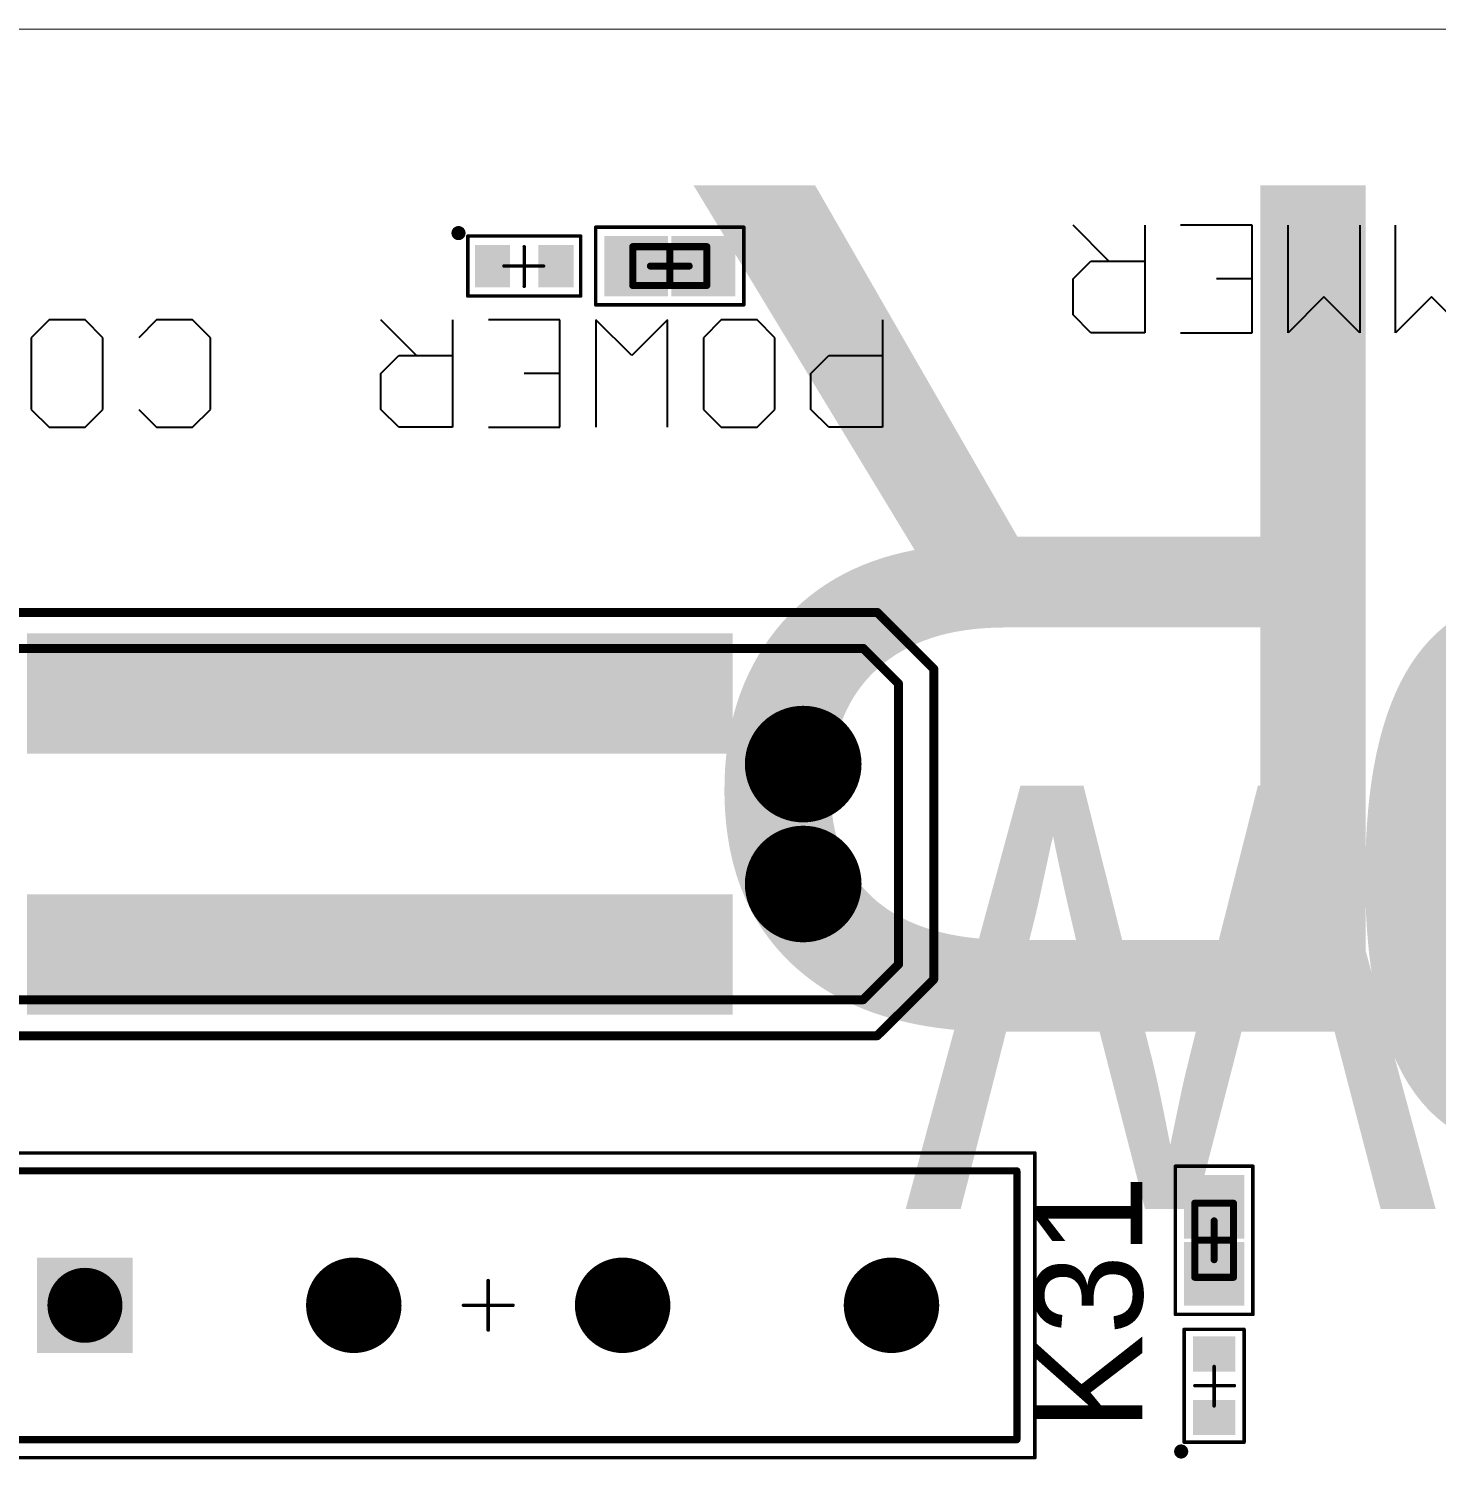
# Model space of a CAD drawing. Header units: millimetres. Extents: x 0 to 100, y 0 to 100.
# Drawn here: x 52.54 to 72.49, y 79.73 to 100.01 of the extents above; entities that cross this region are included whole.
import ezdxf

# ---------------------------------------------------------------- set-up
doc = ezdxf.new("R2010")
doc.units = ezdxf.units.MM
for name, color, linetype in [('BottomLayer', 5, 'Continuous'), ('BottomOverlay', 54, 'Continuous'), ('BottomPaste', 16, 'Continuous'), ('BottomSolder', 6, 'Continuous'), ('Mechanical1', 6, 'Continuous'), ('Mechanical13', 56, 'Continuous'), ('Mechanical15', 56, 'Continuous'), ('MidLayer14', 9, 'Continuous'), ('MultiLayer', 9, 'Continuous'), ('PadHoleLayer', 156, 'Continuous'), ('TopLayer', 1, 'Continuous'), ('TopOverlay', 2, 'Continuous'), ('TopPaste', 8, 'Continuous'), ('TopSolder', 216, 'Continuous')]:
    doc.layers.add(name, color=color, linetype=linetype)

msp = doc.modelspace()

# ---------------------------------------------------------------- linework, layer by layer
at = {"layer": 'BottomLayer'}
for points, const_width in [([(63.157, 89.587, 1), (63.882, 89.587, 1)], 0.725), ([(63.157, 87.887, 1), (63.882, 87.887, 1)], 0.725), ([(56.862, 81.915, 1), (57.438, 81.915, 1)], 0.575), ([(60.672, 81.915, 1), (61.248, 81.915, 1)], 0.575), ([(64.482, 81.915, 1), (65.058, 81.915, 1)], 0.575)]:
    msp.add_lwpolyline(points, format="xyb", close=True, dxfattribs=dict(at, const_width=const_width))
for points in [[(52.919, 91.337), (52.619, 91.337), (52.919, 89.837), (52.619, 89.837)], [(53.419, 91.337), (53.119, 91.337), (53.419, 89.837), (53.119, 89.837)], [(53.919, 91.337), (53.619, 91.337), (53.919, 89.837), (53.619, 89.837)], [(54.419, 91.337), (54.119, 91.337), (54.419, 89.837), (54.119, 89.837)], [(54.919, 91.337), (54.619, 91.337), (54.919, 89.837), (54.619, 89.837)], [(55.419, 91.337), (55.119, 91.337), (55.419, 89.837), (55.119, 89.837)], [(55.919, 91.337), (55.619, 91.337), (55.919, 89.837), (55.619, 89.837)], [(56.419, 91.337), (56.119, 91.337), (56.419, 89.837), (56.119, 89.837)], [(56.919, 91.337), (56.619, 91.337), (56.919, 89.837), (56.619, 89.837)], [(57.419, 91.337), (57.119, 91.337), (57.419, 89.837), (57.119, 89.837)], [(57.919, 91.337), (57.619, 91.337), (57.919, 89.837), (57.619, 89.837)], [(58.419, 91.337), (58.119, 91.337), (58.419, 89.837), (58.119, 89.837)], [(58.919, 91.337), (58.619, 91.337), (58.919, 89.837), (58.619, 89.837)], [(59.419, 91.337), (59.119, 91.337), (59.419, 89.837), (59.119, 89.837)], [(59.919, 91.337), (59.619, 91.337), (59.919, 89.837), (59.619, 89.837)], [(60.419, 91.337), (60.119, 91.337), (60.419, 89.837), (60.119, 89.837)], [(60.919, 91.337), (60.619, 91.337), (60.919, 89.837), (60.619, 89.837)], [(61.419, 91.337), (61.119, 91.337), (61.419, 89.837), (61.119, 89.837)], [(61.919, 91.337), (61.619, 91.337), (61.919, 89.837), (61.619, 89.837)], [(62.419, 91.337), (62.119, 91.337), (62.419, 89.837), (62.119, 89.837)], [(52.919, 87.637), (52.619, 87.637), (52.919, 86.137), (52.619, 86.137)], [(53.419, 87.637), (53.119, 87.637), (53.419, 86.137), (53.119, 86.137)], [(53.919, 87.637), (53.619, 87.637), (53.919, 86.137), (53.619, 86.137)], [(54.419, 87.637), (54.119, 87.637), (54.419, 86.137), (54.119, 86.137)], [(54.919, 87.637), (54.619, 87.637), (54.919, 86.137), (54.619, 86.137)], [(55.419, 87.637), (55.119, 87.637), (55.419, 86.137), (55.119, 86.137)], [(55.919, 87.637), (55.619, 87.637), (55.919, 86.137), (55.619, 86.137)], [(56.419, 87.637), (56.119, 87.637), (56.419, 86.137), (56.119, 86.137)], [(56.919, 87.637), (56.619, 87.637), (56.919, 86.137), (56.619, 86.137)], [(57.419, 87.637), (57.119, 87.637), (57.419, 86.137), (57.119, 86.137)], [(57.919, 87.637), (57.619, 87.637), (57.919, 86.137), (57.619, 86.137)], [(58.419, 87.637), (58.119, 87.637), (58.419, 86.137), (58.119, 86.137)], [(58.919, 87.637), (58.619, 87.637), (58.919, 86.137), (58.619, 86.137)], [(59.419, 87.637), (59.119, 87.637), (59.419, 86.137), (59.119, 86.137)], [(59.919, 87.637), (59.619, 87.637), (59.919, 86.137), (59.619, 86.137)], [(60.419, 87.637), (60.119, 87.637), (60.419, 86.137), (60.119, 86.137)], [(60.919, 87.637), (60.619, 87.637), (60.919, 86.137), (60.619, 86.137)], [(61.419, 87.637), (61.119, 87.637), (61.419, 86.137), (61.119, 86.137)], [(61.919, 87.637), (61.619, 87.637), (61.919, 86.137), (61.619, 86.137)], [(62.419, 87.637), (62.119, 87.637), (62.419, 86.137), (62.119, 86.137)], [(52.765, 82.49), (52.765, 81.34), (53.915, 82.49), (53.915, 81.34)]]:
    msp.add_solid(points, dxfattribs=at)
at = {"layer": 'BottomOverlay', "const_width": 0.127}
for points in [[(35.469, 91.737), (64.569, 91.737)], [(64.569, 91.737), (65.369, 90.937)], [(65.369, 86.537), (65.369, 90.937)], [(64.569, 85.737), (65.369, 86.537)], [(35.469, 85.737), (64.569, 85.737)]]:
    msp.add_lwpolyline(points, dxfattribs=at)
at = {"layer": 'BottomOverlay', "const_width": 0.0635}
for points in [[(64.537, 91.737, 1), (64.601, 91.737, 1)], [(64.537, 91.737, 1), (64.601, 91.737, 1)], [(65.337, 90.937, 1), (65.401, 90.937, 1)], [(65.337, 90.937, 1), (65.401, 90.937, 1)], [(65.337, 86.537, 1), (65.401, 86.537, 1)], [(65.337, 86.537, 1), (65.401, 86.537, 1)], [(64.537, 85.737, 1), (64.601, 85.737, 1)], [(64.537, 85.737, 1), (64.601, 85.737, 1)]]:
    msp.add_lwpolyline(points, format="xyb", close=True, dxfattribs=at)
at = {"layer": 'BottomPaste'}
for points in [[(52.919, 91.337), (52.619, 91.337), (52.919, 89.837), (52.619, 89.837)], [(53.419, 91.337), (53.119, 91.337), (53.419, 89.837), (53.119, 89.837)], [(53.919, 91.337), (53.619, 91.337), (53.919, 89.837), (53.619, 89.837)], [(54.419, 91.337), (54.119, 91.337), (54.419, 89.837), (54.119, 89.837)], [(54.919, 91.337), (54.619, 91.337), (54.919, 89.837), (54.619, 89.837)], [(55.419, 91.337), (55.119, 91.337), (55.419, 89.837), (55.119, 89.837)], [(55.919, 91.337), (55.619, 91.337), (55.919, 89.837), (55.619, 89.837)], [(56.419, 91.337), (56.119, 91.337), (56.419, 89.837), (56.119, 89.837)], [(56.919, 91.337), (56.619, 91.337), (56.919, 89.837), (56.619, 89.837)], [(57.419, 91.337), (57.119, 91.337), (57.419, 89.837), (57.119, 89.837)], [(57.919, 91.337), (57.619, 91.337), (57.919, 89.837), (57.619, 89.837)], [(58.419, 91.337), (58.119, 91.337), (58.419, 89.837), (58.119, 89.837)], [(58.919, 91.337), (58.619, 91.337), (58.919, 89.837), (58.619, 89.837)], [(59.419, 91.337), (59.119, 91.337), (59.419, 89.837), (59.119, 89.837)], [(59.919, 91.337), (59.619, 91.337), (59.919, 89.837), (59.619, 89.837)], [(60.419, 91.337), (60.119, 91.337), (60.419, 89.837), (60.119, 89.837)], [(60.919, 91.337), (60.619, 91.337), (60.919, 89.837), (60.619, 89.837)], [(61.419, 91.337), (61.119, 91.337), (61.419, 89.837), (61.119, 89.837)], [(61.919, 91.337), (61.619, 91.337), (61.919, 89.837), (61.619, 89.837)], [(62.419, 91.337), (62.119, 91.337), (62.419, 89.837), (62.119, 89.837)], [(52.919, 87.637), (52.619, 87.637), (52.919, 86.137), (52.619, 86.137)], [(53.419, 87.637), (53.119, 87.637), (53.419, 86.137), (53.119, 86.137)], [(53.919, 87.637), (53.619, 87.637), (53.919, 86.137), (53.619, 86.137)], [(54.419, 87.637), (54.119, 87.637), (54.419, 86.137), (54.119, 86.137)], [(54.919, 87.637), (54.619, 87.637), (54.919, 86.137), (54.619, 86.137)], [(55.419, 87.637), (55.119, 87.637), (55.419, 86.137), (55.119, 86.137)], [(55.919, 87.637), (55.619, 87.637), (55.919, 86.137), (55.619, 86.137)], [(56.419, 87.637), (56.119, 87.637), (56.419, 86.137), (56.119, 86.137)], [(56.919, 87.637), (56.619, 87.637), (56.919, 86.137), (56.619, 86.137)], [(57.419, 87.637), (57.119, 87.637), (57.419, 86.137), (57.119, 86.137)], [(57.919, 87.637), (57.619, 87.637), (57.919, 86.137), (57.619, 86.137)], [(58.419, 87.637), (58.119, 87.637), (58.419, 86.137), (58.119, 86.137)], [(58.919, 87.637), (58.619, 87.637), (58.919, 86.137), (58.619, 86.137)], [(59.419, 87.637), (59.119, 87.637), (59.419, 86.137), (59.119, 86.137)], [(59.919, 87.637), (59.619, 87.637), (59.919, 86.137), (59.619, 86.137)], [(60.419, 87.637), (60.119, 87.637), (60.419, 86.137), (60.119, 86.137)], [(60.919, 87.637), (60.619, 87.637), (60.919, 86.137), (60.619, 86.137)], [(61.419, 87.637), (61.119, 87.637), (61.419, 86.137), (61.119, 86.137)], [(61.919, 87.637), (61.619, 87.637), (61.919, 86.137), (61.619, 86.137)], [(62.419, 87.637), (62.119, 87.637), (62.419, 86.137), (62.119, 86.137)]]:
    msp.add_solid(points, dxfattribs=at)
at = {"layer": 'BottomSolder'}
for points, const_width in [([(63.106, 89.587, 1), (63.932, 89.587, 1)], 0.827), ([(63.106, 87.887, 1), (63.932, 87.887, 1)], 0.827), ([(56.812, 81.915, 1), (57.488, 81.915, 1)], 0.677), ([(60.622, 81.915, 1), (61.298, 81.915, 1)], 0.677), ([(64.432, 81.915, 1), (65.108, 81.915, 1)], 0.677)]:
    msp.add_lwpolyline(points, format="xyb", close=True, dxfattribs=dict(at, const_width=const_width))
for points in [[(53.021, 91.439), (52.517, 91.439), (53.021, 89.735), (52.517, 89.735)], [(53.521, 91.439), (53.017, 91.439), (53.521, 89.735), (53.017, 89.735)], [(54.021, 91.439), (53.517, 91.439), (54.021, 89.735), (53.517, 89.735)], [(54.521, 91.439), (54.017, 91.439), (54.521, 89.735), (54.017, 89.735)], [(55.021, 91.439), (54.517, 91.439), (55.021, 89.735), (54.517, 89.735)], [(55.521, 91.439), (55.017, 91.439), (55.521, 89.735), (55.017, 89.735)], [(56.021, 91.439), (55.517, 91.439), (56.021, 89.735), (55.517, 89.735)], [(56.521, 91.439), (56.017, 91.439), (56.521, 89.735), (56.017, 89.735)], [(57.021, 91.439), (56.517, 91.439), (57.021, 89.735), (56.517, 89.735)], [(57.521, 91.439), (57.017, 91.439), (57.521, 89.735), (57.017, 89.735)], [(58.021, 91.439), (57.517, 91.439), (58.021, 89.735), (57.517, 89.735)], [(58.521, 91.439), (58.017, 91.439), (58.521, 89.735), (58.017, 89.735)], [(59.021, 91.439), (58.517, 91.439), (59.021, 89.735), (58.517, 89.735)], [(59.521, 91.439), (59.017, 91.439), (59.521, 89.735), (59.017, 89.735)], [(60.021, 91.439), (59.517, 91.439), (60.021, 89.735), (59.517, 89.735)], [(60.521, 91.439), (60.017, 91.439), (60.521, 89.735), (60.017, 89.735)], [(61.021, 91.439), (60.517, 91.439), (61.021, 89.735), (60.517, 89.735)], [(61.521, 91.439), (61.017, 91.439), (61.521, 89.735), (61.017, 89.735)], [(62.021, 91.439), (61.517, 91.439), (62.021, 89.735), (61.517, 89.735)], [(62.521, 91.439), (62.017, 91.439), (62.521, 89.735), (62.017, 89.735)], [(53.021, 87.739), (52.517, 87.739), (53.021, 86.035), (52.517, 86.035)], [(53.521, 87.739), (53.017, 87.739), (53.521, 86.035), (53.017, 86.035)], [(54.021, 87.739), (53.517, 87.739), (54.021, 86.035), (53.517, 86.035)], [(54.521, 87.739), (54.017, 87.739), (54.521, 86.035), (54.017, 86.035)], [(55.021, 87.739), (54.517, 87.739), (55.021, 86.035), (54.517, 86.035)], [(55.521, 87.739), (55.017, 87.739), (55.521, 86.035), (55.017, 86.035)], [(56.021, 87.739), (55.517, 87.739), (56.021, 86.035), (55.517, 86.035)], [(56.521, 87.739), (56.017, 87.739), (56.521, 86.035), (56.017, 86.035)], [(57.021, 87.739), (56.517, 87.739), (57.021, 86.035), (56.517, 86.035)], [(57.521, 87.739), (57.017, 87.739), (57.521, 86.035), (57.017, 86.035)], [(58.021, 87.739), (57.517, 87.739), (58.021, 86.035), (57.517, 86.035)], [(58.521, 87.739), (58.017, 87.739), (58.521, 86.035), (58.017, 86.035)], [(59.021, 87.739), (58.517, 87.739), (59.021, 86.035), (58.517, 86.035)], [(59.521, 87.739), (59.017, 87.739), (59.521, 86.035), (59.017, 86.035)], [(60.021, 87.739), (59.517, 87.739), (60.021, 86.035), (59.517, 86.035)], [(60.521, 87.739), (60.017, 87.739), (60.521, 86.035), (60.017, 86.035)], [(61.021, 87.739), (60.517, 87.739), (61.021, 86.035), (60.517, 86.035)], [(61.521, 87.739), (61.017, 87.739), (61.521, 86.035), (61.017, 86.035)], [(62.021, 87.739), (61.517, 87.739), (62.021, 86.035), (61.517, 86.035)], [(62.521, 87.739), (62.017, 87.739), (62.521, 86.035), (62.017, 86.035)], [(52.663, 82.592), (52.663, 81.238), (54.017, 82.592), (54.017, 81.238)]]:
    msp.add_solid(points, dxfattribs=at)
at = {"layer": 'Mechanical1', "const_width": 0.0127}
msp.add_lwpolyline([(0.006, 100.006), (100.006, 100.006)], dxfattribs=at)
at = {"layer": 'Mechanical13'}
for points, const_width in [([(58.766, 96.222), (58.766, 97.072)], 0.05), ([(58.766, 97.072), (60.366, 97.072)], 0.05), ([(60.366, 96.222), (60.366, 97.072)], 0.05), ([(61.103, 96.372), (61.103, 96.922)], 0.1), ([(61.103, 96.922), (62.153, 96.922)], 0.1), ([(62.153, 96.372), (62.153, 96.922)], 0.1), ([(61.103, 96.372), (62.153, 96.372)], 0.1), ([(58.766, 96.222), (60.366, 96.222)], 0.05), ([(35.669, 91.227), (64.369, 91.227)], 0.127), ([(35.669, 91.227), (64.369, 91.227)], 0.127), ([(64.369, 91.227), (64.869, 90.727)], 0.127), ([(64.369, 91.227), (64.869, 90.727)], 0.127), ([(64.869, 86.747), (64.869, 90.727)], 0.127), ([(64.869, 86.747), (64.869, 90.727)], 0.127), ([(64.369, 86.247), (64.869, 86.747)], 0.127), ([(64.369, 86.247), (64.869, 86.747)], 0.127), ([(35.669, 86.247), (64.369, 86.247)], 0.127), ([(35.669, 86.247), (64.369, 86.247)], 0.127), ([(51.308, 83.82), (66.548, 83.82)], 0.101), ([(66.548, 80.01), (66.548, 83.82)], 0.101), ([(69.067, 83.362), (69.617, 83.362)], 0.1), ([(69.067, 82.312), (69.067, 83.362)], 0.1), ([(69.617, 82.312), (69.617, 83.362)], 0.1), ([(69.067, 82.312), (69.617, 82.312)], 0.1), ([(68.917, 79.975), (68.917, 81.575)], 0.05), ([(68.917, 81.575), (69.767, 81.575)], 0.05), ([(69.767, 79.975), (69.767, 81.575)], 0.05), ([(51.308, 80.01), (66.548, 80.01)], 0.101), ([(68.917, 79.975), (69.767, 79.975)], 0.05)]:
    msp.add_lwpolyline(points, dxfattribs=dict(at, const_width=const_width))
for points, const_width in [([(58.753, 97.072, 1), (58.778, 97.072, 1)], 0.025), ([(58.753, 97.072, 1), (58.778, 97.072, 1)], 0.025), ([(60.353, 97.072, 1), (60.378, 97.072, 1)], 0.025), ([(60.353, 97.072, 1), (60.378, 97.072, 1)], 0.025), ([(61.078, 96.922, 1), (61.128, 96.922, 1)], 0.05), ([(61.078, 96.922, 1), (61.128, 96.922, 1)], 0.05), ([(62.128, 96.922, 1), (62.178, 96.922, 1)], 0.05), ([(62.128, 96.922, 1), (62.178, 96.922, 1)], 0.05), ([(61.078, 96.372, 1), (61.128, 96.372, 1)], 0.05), ([(61.078, 96.372, 1), (61.128, 96.372, 1)], 0.05), ([(62.128, 96.372, 1), (62.178, 96.372, 1)], 0.05), ([(62.128, 96.372, 1), (62.178, 96.372, 1)], 0.05), ([(58.753, 96.222, 1), (58.778, 96.222, 1)], 0.025), ([(58.753, 96.222, 1), (58.778, 96.222, 1)], 0.025), ([(60.353, 96.222, 1), (60.378, 96.222, 1)], 0.025), ([(60.353, 96.222, 1), (60.378, 96.222, 1)], 0.025), ([(64.337, 91.227, 1), (64.401, 91.227, 1)], 0.0635), ([(64.337, 91.227, 1), (64.401, 91.227, 1)], 0.0635), ([(64.337, 91.227, 1), (64.401, 91.227, 1)], 0.0635), ([(64.337, 91.227, 1), (64.401, 91.227, 1)], 0.0635), ([(64.837, 90.727, 1), (64.901, 90.727, 1)], 0.0635), ([(64.837, 90.727, 1), (64.901, 90.727, 1)], 0.0635), ([(64.837, 90.727, 1), (64.901, 90.727, 1)], 0.0635), ([(64.837, 90.727, 1), (64.901, 90.727, 1)], 0.0635), ([(64.837, 86.747, 1), (64.901, 86.747, 1)], 0.0635), ([(64.837, 86.747, 1), (64.901, 86.747, 1)], 0.0635), ([(64.837, 86.747, 1), (64.901, 86.747, 1)], 0.0635), ([(64.837, 86.747, 1), (64.901, 86.747, 1)], 0.0635), ([(64.337, 86.247, 1), (64.401, 86.247, 1)], 0.0635), ([(64.337, 86.247, 1), (64.401, 86.247, 1)], 0.0635), ([(64.337, 86.247, 1), (64.401, 86.247, 1)], 0.0635), ([(64.337, 86.247, 1), (64.401, 86.247, 1)], 0.0635), ([(66.523, 83.82, 1), (66.573, 83.82, 1)], 0.0504), ([(66.523, 83.82, 1), (66.573, 83.82, 1)], 0.0504), ([(69.042, 83.362, 1), (69.092, 83.362, 1)], 0.05), ([(69.042, 83.362, 1), (69.092, 83.362, 1)], 0.05), ([(69.592, 83.362, 1), (69.642, 83.362, 1)], 0.05), ([(69.592, 83.362, 1), (69.642, 83.362, 1)], 0.05), ([(69.042, 82.312, 1), (69.092, 82.312, 1)], 0.05), ([(69.042, 82.312, 1), (69.092, 82.312, 1)], 0.05), ([(69.592, 82.312, 1), (69.642, 82.312, 1)], 0.05), ([(69.592, 82.312, 1), (69.642, 82.312, 1)], 0.05), ([(68.905, 81.575, 1), (68.929, 81.575, 1)], 0.025), ([(68.905, 81.575, 1), (68.929, 81.575, 1)], 0.025), ([(69.755, 81.575, 1), (69.779, 81.575, 1)], 0.025), ([(69.755, 81.575, 1), (69.779, 81.575, 1)], 0.025), ([(66.523, 80.01, 1), (66.573, 80.01, 1)], 0.0504), ([(66.523, 80.01, 1), (66.573, 80.01, 1)], 0.0504), ([(68.905, 79.975, 1), (68.929, 79.975, 1)], 0.025), ([(68.905, 79.975, 1), (68.929, 79.975, 1)], 0.025), ([(69.755, 79.975, 1), (69.779, 79.975, 1)], 0.025), ([(69.755, 79.975, 1), (69.779, 79.975, 1)], 0.025)]:
    msp.add_lwpolyline(points, format="xyb", close=True, dxfattribs=dict(at, const_width=const_width))
at = {"layer": 'Mechanical15'}
for points, const_width in [([(60.578, 96.097), (60.578, 97.197)], 0.05), ([(60.578, 97.197), (62.678, 97.197)], 0.05), ([(62.678, 96.097), (62.678, 97.197)], 0.05), ([(58.766, 96.222), (58.766, 97.072)], 0.05), ([(58.766, 97.072), (60.366, 97.072)], 0.05), ([(60.366, 96.222), (60.366, 97.072)], 0.05), ([(61.628, 96.372), (61.628, 96.922)], 0.1), ([(59.566, 96.36), (59.566, 96.92)], 0.05), ([(59.279, 96.647), (59.839, 96.647)], 0.05), ([(61.353, 96.647), (61.903, 96.647)], 0.1), ([(58.766, 96.222), (60.366, 96.222)], 0.05), ([(60.578, 96.097), (62.678, 96.097)], 0.05), ([(35.669, 91.227), (64.369, 91.227)], 0.127), ([(35.669, 91.227), (64.369, 91.227)], 0.127), ([(64.369, 91.227), (64.869, 90.727)], 0.127), ([(64.369, 91.227), (64.869, 90.727)], 0.127), ([(64.869, 86.747), (64.869, 90.727)], 0.127), ([(64.869, 86.747), (64.869, 90.727)], 0.127), ([(64.369, 86.247), (64.869, 86.747)], 0.127), ([(64.369, 86.247), (64.869, 86.747)], 0.127), ([(35.669, 86.247), (64.369, 86.247)], 0.127), ([(35.669, 86.247), (64.369, 86.247)], 0.127), ([(51.054, 84.074), (66.802, 84.074)], 0.05), ([(66.802, 79.756), (66.802, 84.074)], 0.05), ([(68.792, 83.887), (69.892, 83.887)], 0.05), ([(68.792, 81.787), (68.792, 83.887)], 0.05), ([(69.892, 81.787), (69.892, 83.887)], 0.05), ([(69.342, 82.562), (69.342, 83.112)], 0.1), ([(69.067, 82.837), (69.617, 82.837)], 0.1), ([(59.055, 81.565), (59.055, 82.265)], 0.05), ([(58.705, 81.915), (59.405, 81.915)], 0.05), ([(68.792, 81.787), (69.892, 81.787)], 0.05), ([(68.917, 81.575), (69.767, 81.575)], 0.05), ([(68.917, 79.975), (68.917, 81.575)], 0.05), ([(69.767, 79.975), (69.767, 81.575)], 0.05), ([(69.342, 80.488), (69.342, 81.048)], 0.05), ([(69.069, 80.775), (69.629, 80.775)], 0.05), ([(68.917, 79.975), (69.767, 79.975)], 0.05), ([(51.054, 79.756), (66.802, 79.756)], 0.05)]:
    msp.add_lwpolyline(points, dxfattribs=dict(at, const_width=const_width))
for points, const_width in [([(60.565, 97.197, 1), (60.59, 97.197, 1)], 0.025), ([(60.565, 97.197, 1), (60.59, 97.197, 1)], 0.025), ([(62.666, 97.197, 1), (62.69, 97.197, 1)], 0.025), ([(62.666, 97.197, 1), (62.69, 97.197, 1)], 0.025), ([(58.753, 97.072, 1), (58.778, 97.072, 1)], 0.025), ([(58.753, 97.072, 1), (58.778, 97.072, 1)], 0.025), ([(60.353, 97.072, 1), (60.378, 97.072, 1)], 0.025), ([(60.353, 97.072, 1), (60.378, 97.072, 1)], 0.025), ([(61.603, 96.922, 1), (61.653, 96.922, 1)], 0.05), ([(59.553, 96.92, 1), (59.578, 96.92, 1)], 0.025), ([(59.266, 96.647, 1), (59.291, 96.647, 1)], 0.025), ([(59.826, 96.647, 1), (59.851, 96.647, 1)], 0.025), ([(61.328, 96.647, 1), (61.378, 96.647, 1)], 0.05), ([(61.878, 96.647, 1), (61.928, 96.647, 1)], 0.05), ([(59.553, 96.36, 1), (59.578, 96.36, 1)], 0.025), ([(61.603, 96.372, 1), (61.653, 96.372, 1)], 0.05), ([(58.753, 96.222, 1), (58.778, 96.222, 1)], 0.025), ([(58.753, 96.222, 1), (58.778, 96.222, 1)], 0.025), ([(60.353, 96.222, 1), (60.378, 96.222, 1)], 0.025), ([(60.353, 96.222, 1), (60.378, 96.222, 1)], 0.025), ([(60.565, 96.097, 1), (60.59, 96.097, 1)], 0.025), ([(60.565, 96.097, 1), (60.59, 96.097, 1)], 0.025), ([(62.666, 96.097, 1), (62.69, 96.097, 1)], 0.025), ([(62.666, 96.097, 1), (62.69, 96.097, 1)], 0.025), ([(64.337, 91.227, 1), (64.401, 91.227, 1)], 0.0635), ([(64.337, 91.227, 1), (64.401, 91.227, 1)], 0.0635), ([(64.337, 91.227, 1), (64.401, 91.227, 1)], 0.0635), ([(64.337, 91.227, 1), (64.401, 91.227, 1)], 0.0635), ([(64.837, 90.727, 1), (64.901, 90.727, 1)], 0.0635), ([(64.837, 90.727, 1), (64.901, 90.727, 1)], 0.0635), ([(64.837, 90.727, 1), (64.901, 90.727, 1)], 0.0635), ([(64.837, 90.727, 1), (64.901, 90.727, 1)], 0.0635), ([(64.837, 86.747, 1), (64.901, 86.747, 1)], 0.0635), ([(64.837, 86.747, 1), (64.901, 86.747, 1)], 0.0635), ([(64.837, 86.747, 1), (64.901, 86.747, 1)], 0.0635), ([(64.837, 86.747, 1), (64.901, 86.747, 1)], 0.0635), ([(64.337, 86.247, 1), (64.401, 86.247, 1)], 0.0635), ([(64.337, 86.247, 1), (64.401, 86.247, 1)], 0.0635), ([(64.337, 86.247, 1), (64.401, 86.247, 1)], 0.0635), ([(64.337, 86.247, 1), (64.401, 86.247, 1)], 0.0635), ([(66.789, 84.074, 1), (66.815, 84.074, 1)], 0.025), ([(66.789, 84.074, 1), (66.815, 84.074, 1)], 0.025), ([(68.78, 83.887, 1), (68.805, 83.887, 1)], 0.025), ([(68.78, 83.887, 1), (68.805, 83.887, 1)], 0.025), ([(69.88, 83.887, 1), (69.905, 83.887, 1)], 0.025), ([(69.88, 83.887, 1), (69.905, 83.887, 1)], 0.025), ([(69.317, 83.112, 1), (69.367, 83.112, 1)], 0.05), ([(69.042, 82.837, 1), (69.092, 82.837, 1)], 0.05), ([(69.592, 82.837, 1), (69.642, 82.837, 1)], 0.05), ([(69.317, 82.562, 1), (69.367, 82.562, 1)], 0.05), ([(59.042, 82.265, 1), (59.068, 82.265, 1)], 0.025), ([(58.692, 81.915, 1), (58.717, 81.915, 1)], 0.025), ([(59.393, 81.915, 1), (59.418, 81.915, 1)], 0.025), ([(68.78, 81.787, 1), (68.805, 81.787, 1)], 0.025), ([(68.78, 81.787, 1), (68.805, 81.787, 1)], 0.025), ([(69.88, 81.787, 1), (69.905, 81.787, 1)], 0.025), ([(69.88, 81.787, 1), (69.905, 81.787, 1)], 0.025), ([(59.042, 81.565, 1), (59.068, 81.565, 1)], 0.025), ([(68.905, 81.575, 1), (68.929, 81.575, 1)], 0.025), ([(68.905, 81.575, 1), (68.929, 81.575, 1)], 0.025), ([(69.755, 81.575, 1), (69.779, 81.575, 1)], 0.025), ([(69.755, 81.575, 1), (69.779, 81.575, 1)], 0.025), ([(69.33, 81.048, 1), (69.354, 81.048, 1)], 0.025), ([(69.057, 80.775, 1), (69.082, 80.775, 1)], 0.025), ([(69.617, 80.775, 1), (69.642, 80.775, 1)], 0.025), ([(69.33, 80.488, 1), (69.354, 80.488, 1)], 0.025), ([(68.905, 79.975, 1), (68.929, 79.975, 1)], 0.025), ([(68.905, 79.975, 1), (68.929, 79.975, 1)], 0.025), ([(69.755, 79.975, 1), (69.779, 79.975, 1)], 0.025), ([(69.755, 79.975, 1), (69.779, 79.975, 1)], 0.025), ([(66.789, 79.756, 1), (66.815, 79.756, 1)], 0.025), ([(66.789, 79.756, 1), (66.815, 79.756, 1)], 0.025)]:
    msp.add_lwpolyline(points, format="xyb", close=True, dxfattribs=dict(at, const_width=const_width))
at = {"layer": 'MidLayer14'}
for points, const_width in [([(63.157, 89.587, 1), (63.882, 89.587, 1)], 0.725), ([(63.157, 87.887, 1), (63.882, 87.887, 1)], 0.725), ([(53.074, 81.915, 1), (53.606, 81.915, 1)], 0.531), ([(56.862, 81.915, 1), (57.438, 81.915, 1)], 0.575), ([(60.672, 81.915, 1), (61.248, 81.915, 1)], 0.575), ([(64.482, 81.915, 1), (65.058, 81.915, 1)], 0.575)]:
    msp.add_lwpolyline(points, format="xyb", close=True, dxfattribs=dict(at, const_width=const_width))
at = {"layer": 'MultiLayer', "const_width": 0.725}
for points in [[(63.157, 89.587, 1), (63.882, 89.587, 1)], [(63.157, 87.887, 1), (63.882, 87.887, 1)]]:
    msp.add_lwpolyline(points, format="xyb", close=True, dxfattribs=at)
at = {"layer": 'PadHoleLayer'}
for points, const_width in [([(63.157, 89.587, 1), (63.882, 89.587, 1)], 0.725), ([(63.157, 87.887, 1), (63.882, 87.887, 1)], 0.725), ([(53.152, 81.915, 1), (53.528, 81.915, 1)], 0.375), ([(56.962, 81.915, 1), (57.338, 81.915, 1)], 0.375), ([(60.772, 81.915, 1), (61.148, 81.915, 1)], 0.375), ([(64.582, 81.915, 1), (64.958, 81.915, 1)], 0.375)]:
    msp.add_lwpolyline(points, format="xyb", close=True, dxfattribs=dict(at, const_width=const_width))
at = {"layer": 'TopLayer'}
for points, const_width in [([(63.157, 89.587, 1), (63.882, 89.587, 1)], 0.725), ([(63.157, 87.887, 1), (63.882, 87.887, 1)], 0.725), ([(56.862, 81.915, 1), (57.438, 81.915, 1)], 0.575), ([(60.672, 81.915, 1), (61.248, 81.915, 1)], 0.575), ([(64.482, 81.915, 1), (65.058, 81.915, 1)], 0.575)]:
    msp.add_lwpolyline(points, format="xyb", close=True, dxfattribs=dict(at, const_width=const_width))
for points in [[(58.866, 96.347), (59.366, 96.347), (58.866, 96.947), (59.366, 96.947)], [(59.766, 96.347), (60.266, 96.347), (59.766, 96.947), (60.266, 96.947)], [(60.803, 96.972), (60.803, 96.322), (61.503, 96.972), (61.503, 96.322)], [(61.753, 96.972), (61.753, 96.322), (62.453, 96.972), (62.453, 96.322)], [(52.919, 91.337), (52.619, 91.337), (52.919, 89.837), (52.619, 89.837)], [(53.419, 91.337), (53.119, 91.337), (53.419, 89.837), (53.119, 89.837)], [(53.919, 91.337), (53.619, 91.337), (53.919, 89.837), (53.619, 89.837)], [(54.419, 91.337), (54.119, 91.337), (54.419, 89.837), (54.119, 89.837)], [(54.919, 91.337), (54.619, 91.337), (54.919, 89.837), (54.619, 89.837)], [(55.419, 91.337), (55.119, 91.337), (55.419, 89.837), (55.119, 89.837)], [(55.919, 91.337), (55.619, 91.337), (55.919, 89.837), (55.619, 89.837)], [(56.419, 91.337), (56.119, 91.337), (56.419, 89.837), (56.119, 89.837)], [(56.919, 91.337), (56.619, 91.337), (56.919, 89.837), (56.619, 89.837)], [(57.419, 91.337), (57.119, 91.337), (57.419, 89.837), (57.119, 89.837)], [(57.919, 91.337), (57.619, 91.337), (57.919, 89.837), (57.619, 89.837)], [(58.419, 91.337), (58.119, 91.337), (58.419, 89.837), (58.119, 89.837)], [(58.919, 91.337), (58.619, 91.337), (58.919, 89.837), (58.619, 89.837)], [(59.419, 91.337), (59.119, 91.337), (59.419, 89.837), (59.119, 89.837)], [(59.919, 91.337), (59.619, 91.337), (59.919, 89.837), (59.619, 89.837)], [(60.419, 91.337), (60.119, 91.337), (60.419, 89.837), (60.119, 89.837)], [(60.919, 91.337), (60.619, 91.337), (60.919, 89.837), (60.619, 89.837)], [(61.419, 91.337), (61.119, 91.337), (61.419, 89.837), (61.119, 89.837)], [(61.919, 91.337), (61.619, 91.337), (61.919, 89.837), (61.619, 89.837)], [(62.419, 91.337), (62.119, 91.337), (62.419, 89.837), (62.119, 89.837)], [(52.919, 87.637), (52.619, 87.637), (52.919, 86.137), (52.619, 86.137)], [(53.419, 87.637), (53.119, 87.637), (53.419, 86.137), (53.119, 86.137)], [(53.919, 87.637), (53.619, 87.637), (53.919, 86.137), (53.619, 86.137)], [(54.419, 87.637), (54.119, 87.637), (54.419, 86.137), (54.119, 86.137)], [(54.919, 87.637), (54.619, 87.637), (54.919, 86.137), (54.619, 86.137)], [(55.419, 87.637), (55.119, 87.637), (55.419, 86.137), (55.119, 86.137)], [(55.919, 87.637), (55.619, 87.637), (55.919, 86.137), (55.619, 86.137)], [(56.419, 87.637), (56.119, 87.637), (56.419, 86.137), (56.119, 86.137)], [(56.919, 87.637), (56.619, 87.637), (56.919, 86.137), (56.619, 86.137)], [(57.419, 87.637), (57.119, 87.637), (57.419, 86.137), (57.119, 86.137)], [(57.919, 87.637), (57.619, 87.637), (57.919, 86.137), (57.619, 86.137)], [(58.419, 87.637), (58.119, 87.637), (58.419, 86.137), (58.119, 86.137)], [(58.919, 87.637), (58.619, 87.637), (58.919, 86.137), (58.619, 86.137)], [(59.419, 87.637), (59.119, 87.637), (59.419, 86.137), (59.119, 86.137)], [(59.919, 87.637), (59.619, 87.637), (59.919, 86.137), (59.619, 86.137)], [(60.419, 87.637), (60.119, 87.637), (60.419, 86.137), (60.119, 86.137)], [(60.919, 87.637), (60.619, 87.637), (60.919, 86.137), (60.619, 86.137)], [(61.419, 87.637), (61.119, 87.637), (61.419, 86.137), (61.119, 86.137)], [(61.919, 87.637), (61.619, 87.637), (61.919, 86.137), (61.619, 86.137)], [(62.419, 87.637), (62.119, 87.637), (62.419, 86.137), (62.119, 86.137)], [(69.017, 82.962), (69.667, 82.962), (69.017, 83.662), (69.667, 83.662)], [(69.017, 82.012), (69.667, 82.012), (69.017, 82.712), (69.667, 82.712)], [(52.765, 82.49), (52.765, 81.34), (53.915, 82.49), (53.915, 81.34)], [(69.642, 80.975), (69.642, 81.475), (69.042, 80.975), (69.042, 81.475)], [(69.642, 80.075), (69.642, 80.575), (69.042, 80.075), (69.042, 80.575)]]:
    msp.add_solid(points, dxfattribs=at)
at = {"layer": 'TopOverlay'}
for p, q in [((67.851, 96.718), (67.343, 97.226)), ((68.359, 97.226), (68.359, 95.702)), ((69.882, 97.226), (68.866, 97.226)), ((69.882, 95.702), (69.882, 97.226)), ((70.39, 95.702), (70.39, 97.226)), ((71.406, 97.226), (71.406, 95.702)), ((71.913, 95.702), (71.913, 97.226)), ((67.343, 96.464), (67.597, 96.718)), ((67.597, 96.718), (68.359, 96.718)), ((67.343, 95.956), (67.343, 96.464)), ((69.882, 96.464), (69.374, 96.464)), ((70.898, 96.21), (70.39, 95.702)), ((71.406, 95.702), (70.898, 96.21)), ((72.421, 96.21), (71.913, 95.702)), ((72.929, 95.702), (72.421, 96.21)), ((67.597, 95.702), (67.343, 95.956)), ((52.833, 95.885), (52.579, 95.631)), ((53.341, 95.885), (52.833, 95.885)), ((53.594, 95.631), (53.341, 95.885)), ((54.356, 95.885), (54.102, 95.631)), ((54.864, 95.885), (54.356, 95.885)), ((55.118, 95.631), (54.864, 95.885)), ((58.041, 95.377), (57.533, 95.885)), ((58.549, 95.885), (58.549, 94.361)), ((60.072, 95.885), (59.057, 95.885)), ((60.072, 94.361), (60.072, 95.885)), ((61.088, 95.377), (60.58, 95.885)), ((60.58, 95.885), (60.58, 94.361)), ((61.596, 95.885), (61.088, 95.377)), ((61.596, 94.361), (61.596, 95.885)), ((62.358, 95.885), (62.104, 95.631)), ((62.866, 95.885), (62.358, 95.885)), ((63.119, 95.631), (62.866, 95.885)), ((64.643, 95.885), (64.643, 94.361)), ((52.579, 95.631), (52.579, 94.615)), ((53.594, 94.615), (53.594, 95.631)), ((55.118, 94.615), (55.118, 95.631)), ((62.104, 95.631), (62.104, 94.615)), ((63.119, 94.615), (63.119, 95.631)), ((68.359, 95.702), (67.597, 95.702)), ((68.866, 95.702), (69.882, 95.702)), ((57.533, 95.123), (57.787, 95.377)), ((57.787, 95.377), (58.549, 95.377)), ((63.627, 95.123), (63.881, 95.377)), ((63.881, 95.377), (64.643, 95.377)), ((57.533, 94.615), (57.533, 95.123)), ((60.072, 95.123), (59.565, 95.123)), ((63.627, 94.615), (63.627, 95.123)), ((52.579, 94.615), (52.833, 94.361)), ((53.341, 94.361), (53.594, 94.615)), ((54.102, 94.615), (54.356, 94.361)), ((54.864, 94.361), (55.118, 94.615)), ((57.787, 94.361), (57.533, 94.615)), ((62.104, 94.615), (62.358, 94.361)), ((62.866, 94.361), (63.119, 94.615)), ((63.881, 94.361), (63.627, 94.615)), ((52.833, 94.361), (53.341, 94.361)), ((54.356, 94.361), (54.864, 94.361)), ((58.549, 94.361), (57.787, 94.361)), ((59.057, 94.361), (60.072, 94.361)), ((62.358, 94.361), (62.866, 94.361)), ((64.643, 94.361), (63.881, 94.361))]:
    msp.add_line(p, q, dxfattribs=at)
for points, const_width in [([(58.684, 97.114, 1), (58.584, 97.114, 1)], 0.1), ([(58.559, 97.114, 1), (58.609, 97.114, 1)], 0.05), ([(58.659, 97.114, 1), (58.709, 97.114, 1)], 0.05), ([(64.537, 91.737, 1), (64.601, 91.737, 1)], 0.0635), ([(64.537, 91.737, 1), (64.601, 91.737, 1)], 0.0635), ([(65.337, 90.937, 1), (65.401, 90.937, 1)], 0.0635), ([(65.337, 90.937, 1), (65.401, 90.937, 1)], 0.0635), ([(65.337, 86.537, 1), (65.401, 86.537, 1)], 0.0635), ([(65.337, 86.537, 1), (65.401, 86.537, 1)], 0.0635), ([(64.537, 85.737, 1), (64.601, 85.737, 1)], 0.0635), ([(64.537, 85.737, 1), (64.601, 85.737, 1)], 0.0635), ([(68.925, 79.843, 1), (68.825, 79.843, 1)], 0.1), ([(68.8, 79.843, 1), (68.85, 79.843, 1)], 0.05), ([(68.9, 79.843, 1), (68.95, 79.843, 1)], 0.05)]:
    msp.add_lwpolyline(points, format="xyb", close=True, dxfattribs=dict(at, const_width=const_width))
at = {"layer": 'TopOverlay', "const_width": 0.127}
for points in [[(35.469, 91.737), (64.569, 91.737)], [(64.569, 91.737), (65.369, 90.937)], [(65.369, 86.537), (65.369, 90.937)], [(64.569, 85.737), (65.369, 86.537)], [(35.469, 85.737), (64.569, 85.737)]]:
    msp.add_lwpolyline(points, dxfattribs=at)
at = {"layer": 'TopPaste'}
for points in [[(58.866, 96.347), (59.366, 96.347), (58.866, 96.947), (59.366, 96.947)], [(59.766, 96.347), (60.266, 96.347), (59.766, 96.947), (60.266, 96.947)], [(60.803, 96.972), (60.803, 96.322), (61.503, 96.972), (61.503, 96.322)], [(61.753, 96.972), (61.753, 96.322), (62.453, 96.972), (62.453, 96.322)], [(52.919, 91.337), (52.619, 91.337), (52.919, 89.837), (52.619, 89.837)], [(53.419, 91.337), (53.119, 91.337), (53.419, 89.837), (53.119, 89.837)], [(53.919, 91.337), (53.619, 91.337), (53.919, 89.837), (53.619, 89.837)], [(54.419, 91.337), (54.119, 91.337), (54.419, 89.837), (54.119, 89.837)], [(54.919, 91.337), (54.619, 91.337), (54.919, 89.837), (54.619, 89.837)], [(55.419, 91.337), (55.119, 91.337), (55.419, 89.837), (55.119, 89.837)], [(55.919, 91.337), (55.619, 91.337), (55.919, 89.837), (55.619, 89.837)], [(56.419, 91.337), (56.119, 91.337), (56.419, 89.837), (56.119, 89.837)], [(56.919, 91.337), (56.619, 91.337), (56.919, 89.837), (56.619, 89.837)], [(57.419, 91.337), (57.119, 91.337), (57.419, 89.837), (57.119, 89.837)], [(57.919, 91.337), (57.619, 91.337), (57.919, 89.837), (57.619, 89.837)], [(58.419, 91.337), (58.119, 91.337), (58.419, 89.837), (58.119, 89.837)], [(58.919, 91.337), (58.619, 91.337), (58.919, 89.837), (58.619, 89.837)], [(59.419, 91.337), (59.119, 91.337), (59.419, 89.837), (59.119, 89.837)], [(59.919, 91.337), (59.619, 91.337), (59.919, 89.837), (59.619, 89.837)], [(60.419, 91.337), (60.119, 91.337), (60.419, 89.837), (60.119, 89.837)], [(60.919, 91.337), (60.619, 91.337), (60.919, 89.837), (60.619, 89.837)], [(61.419, 91.337), (61.119, 91.337), (61.419, 89.837), (61.119, 89.837)], [(61.919, 91.337), (61.619, 91.337), (61.919, 89.837), (61.619, 89.837)], [(62.419, 91.337), (62.119, 91.337), (62.419, 89.837), (62.119, 89.837)], [(52.919, 87.637), (52.619, 87.637), (52.919, 86.137), (52.619, 86.137)], [(53.419, 87.637), (53.119, 87.637), (53.419, 86.137), (53.119, 86.137)], [(53.919, 87.637), (53.619, 87.637), (53.919, 86.137), (53.619, 86.137)], [(54.419, 87.637), (54.119, 87.637), (54.419, 86.137), (54.119, 86.137)], [(54.919, 87.637), (54.619, 87.637), (54.919, 86.137), (54.619, 86.137)], [(55.419, 87.637), (55.119, 87.637), (55.419, 86.137), (55.119, 86.137)], [(55.919, 87.637), (55.619, 87.637), (55.919, 86.137), (55.619, 86.137)], [(56.419, 87.637), (56.119, 87.637), (56.419, 86.137), (56.119, 86.137)], [(56.919, 87.637), (56.619, 87.637), (56.919, 86.137), (56.619, 86.137)], [(57.419, 87.637), (57.119, 87.637), (57.419, 86.137), (57.119, 86.137)], [(57.919, 87.637), (57.619, 87.637), (57.919, 86.137), (57.619, 86.137)], [(58.419, 87.637), (58.119, 87.637), (58.419, 86.137), (58.119, 86.137)], [(58.919, 87.637), (58.619, 87.637), (58.919, 86.137), (58.619, 86.137)], [(59.419, 87.637), (59.119, 87.637), (59.419, 86.137), (59.119, 86.137)], [(59.919, 87.637), (59.619, 87.637), (59.919, 86.137), (59.619, 86.137)], [(60.419, 87.637), (60.119, 87.637), (60.419, 86.137), (60.119, 86.137)], [(60.919, 87.637), (60.619, 87.637), (60.919, 86.137), (60.619, 86.137)], [(61.419, 87.637), (61.119, 87.637), (61.419, 86.137), (61.119, 86.137)], [(61.919, 87.637), (61.619, 87.637), (61.919, 86.137), (61.619, 86.137)], [(62.419, 87.637), (62.119, 87.637), (62.419, 86.137), (62.119, 86.137)], [(69.017, 82.962), (69.667, 82.962), (69.017, 83.662), (69.667, 83.662)], [(69.017, 82.012), (69.667, 82.012), (69.017, 82.712), (69.667, 82.712)], [(69.642, 80.975), (69.642, 81.475), (69.042, 80.975), (69.042, 81.475)], [(69.642, 80.075), (69.642, 80.575), (69.042, 80.075), (69.042, 80.575)]]:
    msp.add_solid(points, dxfattribs=at)
at = {"layer": 'TopSolder'}
for points, const_width in [([(63.106, 89.587, 1), (63.932, 89.587, 1)], 0.827), ([(63.106, 87.887, 1), (63.932, 87.887, 1)], 0.827), ([(56.812, 81.915, 1), (57.488, 81.915, 1)], 0.677), ([(60.622, 81.915, 1), (61.298, 81.915, 1)], 0.677), ([(64.432, 81.915, 1), (65.108, 81.915, 1)], 0.677)]:
    msp.add_lwpolyline(points, format="xyb", close=True, dxfattribs=dict(at, const_width=const_width))
for points in [[(58.866, 96.347), (59.366, 96.347), (58.866, 96.947), (59.366, 96.947)], [(59.766, 96.347), (60.266, 96.347), (59.766, 96.947), (60.266, 96.947)], [(60.701, 97.074), (60.701, 96.22), (61.605, 97.074), (61.605, 96.22)], [(61.651, 97.074), (61.651, 96.22), (62.555, 97.074), (62.555, 96.22)], [(53.021, 91.439), (52.517, 91.439), (53.021, 89.735), (52.517, 89.735)], [(53.521, 91.439), (53.017, 91.439), (53.521, 89.735), (53.017, 89.735)], [(54.021, 91.439), (53.517, 91.439), (54.021, 89.735), (53.517, 89.735)], [(54.521, 91.439), (54.017, 91.439), (54.521, 89.735), (54.017, 89.735)], [(55.021, 91.439), (54.517, 91.439), (55.021, 89.735), (54.517, 89.735)], [(55.521, 91.439), (55.017, 91.439), (55.521, 89.735), (55.017, 89.735)], [(56.021, 91.439), (55.517, 91.439), (56.021, 89.735), (55.517, 89.735)], [(56.521, 91.439), (56.017, 91.439), (56.521, 89.735), (56.017, 89.735)], [(57.021, 91.439), (56.517, 91.439), (57.021, 89.735), (56.517, 89.735)], [(57.521, 91.439), (57.017, 91.439), (57.521, 89.735), (57.017, 89.735)], [(58.021, 91.439), (57.517, 91.439), (58.021, 89.735), (57.517, 89.735)], [(58.521, 91.439), (58.017, 91.439), (58.521, 89.735), (58.017, 89.735)], [(59.021, 91.439), (58.517, 91.439), (59.021, 89.735), (58.517, 89.735)], [(59.521, 91.439), (59.017, 91.439), (59.521, 89.735), (59.017, 89.735)], [(60.021, 91.439), (59.517, 91.439), (60.021, 89.735), (59.517, 89.735)], [(60.521, 91.439), (60.017, 91.439), (60.521, 89.735), (60.017, 89.735)], [(61.021, 91.439), (60.517, 91.439), (61.021, 89.735), (60.517, 89.735)], [(61.521, 91.439), (61.017, 91.439), (61.521, 89.735), (61.017, 89.735)], [(62.021, 91.439), (61.517, 91.439), (62.021, 89.735), (61.517, 89.735)], [(62.521, 91.439), (62.017, 91.439), (62.521, 89.735), (62.017, 89.735)], [(53.021, 87.739), (52.517, 87.739), (53.021, 86.035), (52.517, 86.035)], [(53.521, 87.739), (53.017, 87.739), (53.521, 86.035), (53.017, 86.035)], [(54.021, 87.739), (53.517, 87.739), (54.021, 86.035), (53.517, 86.035)], [(54.521, 87.739), (54.017, 87.739), (54.521, 86.035), (54.017, 86.035)], [(55.021, 87.739), (54.517, 87.739), (55.021, 86.035), (54.517, 86.035)], [(55.521, 87.739), (55.017, 87.739), (55.521, 86.035), (55.017, 86.035)], [(56.021, 87.739), (55.517, 87.739), (56.021, 86.035), (55.517, 86.035)], [(56.521, 87.739), (56.017, 87.739), (56.521, 86.035), (56.017, 86.035)], [(57.021, 87.739), (56.517, 87.739), (57.021, 86.035), (56.517, 86.035)], [(57.521, 87.739), (57.017, 87.739), (57.521, 86.035), (57.017, 86.035)], [(58.021, 87.739), (57.517, 87.739), (58.021, 86.035), (57.517, 86.035)], [(58.521, 87.739), (58.017, 87.739), (58.521, 86.035), (58.017, 86.035)], [(59.021, 87.739), (58.517, 87.739), (59.021, 86.035), (58.517, 86.035)], [(59.521, 87.739), (59.017, 87.739), (59.521, 86.035), (59.017, 86.035)], [(60.021, 87.739), (59.517, 87.739), (60.021, 86.035), (59.517, 86.035)], [(60.521, 87.739), (60.017, 87.739), (60.521, 86.035), (60.017, 86.035)], [(61.021, 87.739), (60.517, 87.739), (61.021, 86.035), (60.517, 86.035)], [(61.521, 87.739), (61.017, 87.739), (61.521, 86.035), (61.017, 86.035)], [(62.021, 87.739), (61.517, 87.739), (62.021, 86.035), (61.517, 86.035)], [(62.521, 87.739), (62.017, 87.739), (62.521, 86.035), (62.017, 86.035)], [(68.915, 82.86), (69.769, 82.86), (68.915, 83.764), (69.769, 83.764)], [(68.915, 81.91), (69.769, 81.91), (68.915, 82.814), (69.769, 82.814)], [(52.663, 82.592), (52.663, 81.238), (54.017, 82.592), (54.017, 81.238)], [(69.642, 80.975), (69.642, 81.475), (69.042, 80.975), (69.042, 81.475)], [(69.642, 80.075), (69.642, 80.575), (69.042, 80.075), (69.042, 80.575)]]:
    msp.add_solid(points, dxfattribs=at)

# ---------------------------------------------------------------- texts
at = {"layer": 'TopOverlay'}
for s, height, rotation, p in [('R', 12, 180, (72.808, 97.792)), ('b', 10, 180, (78.359, 91.869)), ('W', 6, 180, (72.517, 89.281)), ('K31', 1.524, 90, (68.326, 80.138))]:
    msp.add_text(s, height=height, rotation=rotation, dxfattribs=at).set_placement(p)

doc.saveas('drawing.dxf')
